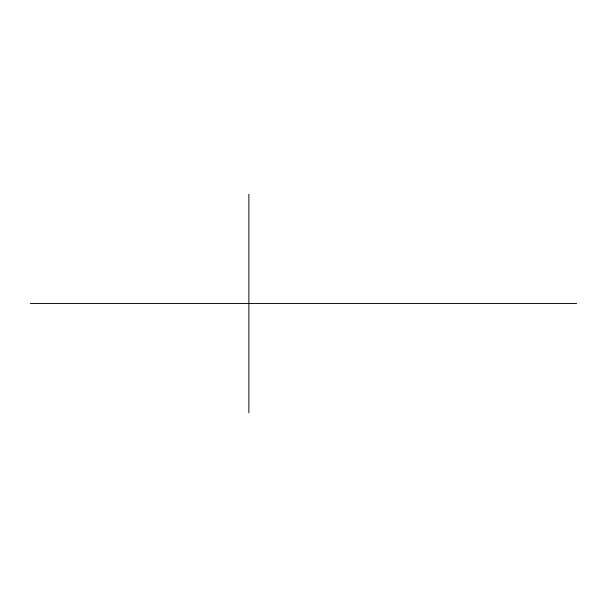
<?xml version="1.0" encoding="UTF-8"?>
<svg xmlns="http://www.w3.org/2000/svg" width="607" height="607" viewBox="0 0 607 607"><rect width="100%" height="100%" fill="white"/><g stroke="black" fill="none" stroke-linecap="round" stroke-linejoin="round"><path stroke-width="0.91" d="M30.35 303.5L576.65 303.5M248.87 194.24L248.87 412.76"/></g></svg>
